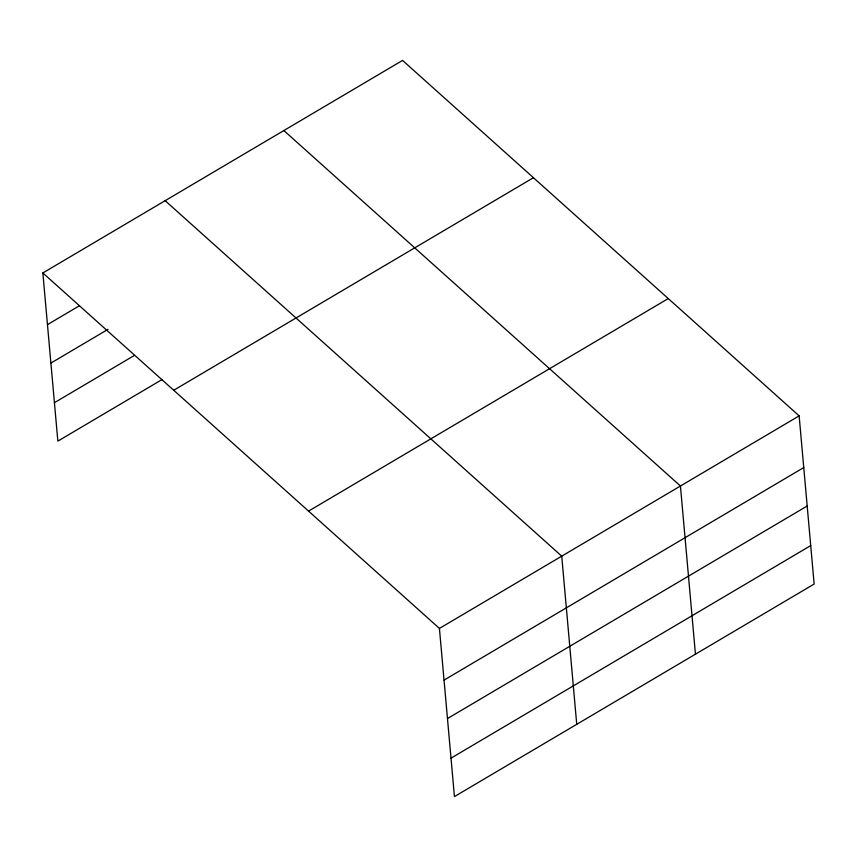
<?xml version="1.0" encoding="UTF-8"?>
<svg xmlns="http://www.w3.org/2000/svg" width="857" height="857" viewBox="0 0 857 857"><rect width="100%" height="100%" fill="white"/><g stroke="black" fill="none" stroke-linecap="round" stroke-linejoin="round"><path stroke-width="1.29" d="M42.85 272.954L402.565 60.408L799.142 415.881L814.15 584.046L454.435 796.592L439.427 628.427L42.85 272.954L57.858 441.119L161.877 379.662M47.467 324.642L79.465 305.724M50.895 363.079L108.046 329.313M54.43 402.683L134.442 355.409M173.725 390.256L533.44 177.71M308.552 511.115L668.267 298.568M439.427 628.427L799.142 415.881M444.044 680.115L803.759 467.568M447.472 718.552L807.187 506.005M451.007 758.156L810.722 545.609M283.86 130.543L680.437 486.015L695.445 654.191M165.155 200.688L561.731 556.161L576.74 724.326"/></g></svg>
